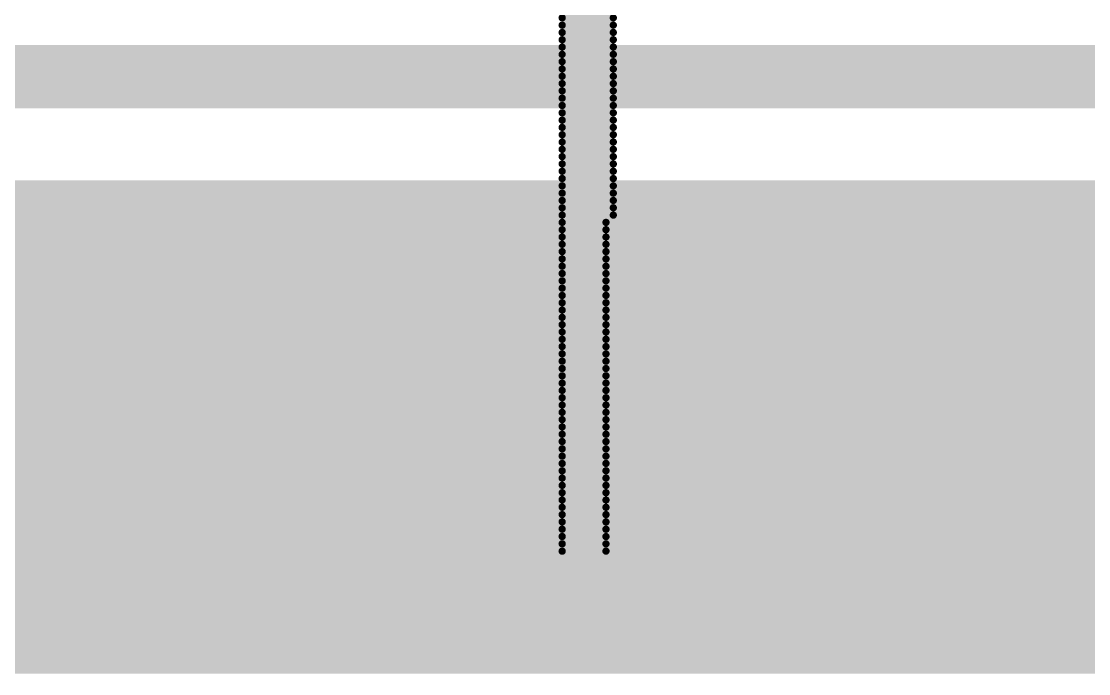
# Model space of a CAD drawing. Extents: x 0.11 to 5.41, y 1.37 to 6.94.
# Drawn here: x 3.5919 to 3.738, y 6.2125 to 6.3018 of the extents above; entities that cross this region are included whole.
import ezdxf

# ---------------------------------------------------------------- set-up
doc = ezdxf.new("R2010")
doc.units = 0
for name, color, linetype in [('BOTTOMOVERLAY', 54, 'CONTINUOUS'), ('TOPLAYER', 1, 'CONTINUOUS'), ('TOPOVERLAY', 2, 'CONTINUOUS')]:
    doc.layers.add(name, color=color, linetype=linetype)

msp = doc.modelspace()

# ---------------------------------------------------------------- linework, layer by layer
at = {"layer": 'BOTTOMOVERLAY', "const_width": 0.001}
for points in [[(3.50606, 6.272), (4.59306, 6.272)], [(3.50606, 6.271), (4.59306, 6.271)], [(3.50606, 6.27), (4.59306, 6.27)], [(3.50606, 6.269), (4.59306, 6.269)], [(3.50606, 6.268), (4.59306, 6.268)], [(3.50606, 6.267), (4.59306, 6.267)], [(3.50606, 6.266), (4.59306, 6.266)], [(3.50606, 6.265), (4.59306, 6.265)], [(3.50606, 6.264), (4.59306, 6.264)], [(3.50606, 6.263), (4.59306, 6.263)], [(3.50606, 6.262), (4.59306, 6.262)], [(3.50606, 6.261), (4.59306, 6.261)], [(3.50606, 6.26), (4.59306, 6.26)], [(3.50606, 6.259), (4.59306, 6.259)], [(3.50606, 6.258), (4.59306, 6.258)], [(3.50606, 6.257), (4.59306, 6.257)], [(3.50606, 6.256), (4.59306, 6.256)], [(3.50606, 6.255), (4.59306, 6.255)], [(3.50606, 6.254), (4.59306, 6.254)], [(3.50606, 6.253), (4.59306, 6.253)], [(3.50606, 6.252), (4.59306, 6.252)], [(3.50606, 6.251), (4.59306, 6.251)], [(3.50606, 6.25), (4.59306, 6.25)], [(3.50606, 6.249), (4.59306, 6.249)], [(3.50606, 6.248), (4.59306, 6.248)], [(3.50606, 6.247), (4.59306, 6.247)], [(3.50606, 6.246), (4.59306, 6.246)], [(3.50606, 6.245), (4.59306, 6.245)], [(3.50606, 6.244), (4.59306, 6.244)], [(3.50606, 6.243), (4.59306, 6.243)], [(3.50606, 6.242), (4.59306, 6.242)], [(3.50606, 6.241), (4.59306, 6.241)], [(3.50606, 6.24), (4.59306, 6.24)], [(3.50606, 6.239), (4.59306, 6.239)], [(3.50606, 6.238), (4.59306, 6.238)], [(3.50606, 6.237), (4.59306, 6.237)], [(3.50606, 6.236), (4.59306, 6.236)], [(3.50606, 6.235), (4.59306, 6.235)], [(3.50606, 6.234), (4.59306, 6.234)], [(3.50606, 6.233), (4.59306, 6.233)], [(3.50606, 6.232), (4.59306, 6.232)], [(3.50606, 6.231), (4.59306, 6.231)], [(3.50606, 6.23), (4.59306, 6.23)], [(3.50606, 6.229), (4.59306, 6.229)], [(3.50606, 6.228), (4.59306, 6.228)], [(3.50606, 6.227), (4.59306, 6.227)], [(3.50606, 6.226), (4.51106, 6.226)], [(3.50606, 6.225), (4.50506, 6.225)], [(3.50606, 6.224), (4.50206, 6.224)], [(3.50606, 6.223), (4.50006, 6.223)], [(3.50606, 6.222), (4.49806, 6.222)], [(3.50606, 6.221), (4.49606, 6.221)], [(3.50606, 6.22), (4.49506, 6.22)], [(3.50606, 6.219), (4.49406, 6.219)], [(3.50606, 6.218), (4.49306, 6.218)], [(3.50606, 6.217), (4.49206, 6.217)], [(3.50606, 6.216), (4.49106, 6.216)], [(3.50606, 6.215), (4.49006, 6.215)], [(3.50606, 6.214), (4.49006, 6.214)], [(3.50606, 6.213), (4.48906, 6.213)]]:
    msp.add_lwpolyline(points, dxfattribs=at)
at = {"layer": 'TOPLAYER', "const_width": 0.00866}
for points in [[(3.18209, 6.29421), (4.77686, 6.29421)], [(3.18976, 6.2757), (4.7692, 6.2757)], [(3.19742, 6.2572), (4.76153, 6.2572)], [(3.20509, 6.23869), (4.75387, 6.23869)], [(3.32688, 6.22019), (4.7462, 6.22019)]]:
    msp.add_lwpolyline(points, dxfattribs=at)
at = {"layer": 'TOPOVERLAY', "const_width": 0.001}
for points in [[(3.66594, 6.30227), (3.67294, 6.30227)], [(3.66594, 6.30127), (3.67294, 6.30127)], [(3.66594, 6.30027), (3.67294, 6.30027)], [(3.66594, 6.29927), (3.67294, 6.29927)], [(3.66594, 6.29827), (3.67294, 6.29827)], [(3.66594, 6.29727), (3.67294, 6.29727)], [(3.66594, 6.29627), (3.67294, 6.29627)], [(3.66594, 6.29527), (3.67294, 6.29527)], [(3.66594, 6.29427), (3.67294, 6.29427)], [(3.66594, 6.29327), (3.67294, 6.29327)], [(3.66594, 6.29227), (3.67294, 6.29227)], [(3.66594, 6.29127), (3.67294, 6.29127)], [(3.66594, 6.29027), (3.67294, 6.29027)], [(3.66594, 6.28927), (3.67294, 6.28927)], [(3.66594, 6.28827), (3.67294, 6.28827)], [(3.66594, 6.28727), (3.67294, 6.28727)], [(3.66594, 6.28627), (3.67294, 6.28627)], [(3.66594, 6.28527), (3.67294, 6.28527)], [(3.66594, 6.28427), (3.67294, 6.28427)], [(3.66594, 6.28327), (3.67294, 6.28327)], [(3.66594, 6.28227), (3.67294, 6.28227)], [(3.66594, 6.28127), (3.67294, 6.28127)], [(3.66594, 6.28027), (3.67294, 6.28027)], [(3.66594, 6.27927), (3.67294, 6.27927)], [(3.66594, 6.27827), (3.67294, 6.27827)], [(3.66594, 6.27727), (3.67294, 6.27727)], [(3.66594, 6.27627), (3.67294, 6.27627)], [(3.66594, 6.27527), (3.67294, 6.27527)], [(3.48494, 6.27427), (3.66594, 6.27427)], [(3.67194, 6.27427), (4.75894, 6.27427)], [(3.48494, 6.27327), (3.66594, 6.27327)], [(3.48494, 6.27227), (3.66594, 6.27227)], [(3.67194, 6.27327), (4.75894, 6.27327)], [(3.67194, 6.27227), (4.75894, 6.27227)], [(3.48494, 6.27127), (3.66594, 6.27127)], [(3.67194, 6.27127), (4.75894, 6.27127)], [(3.48494, 6.27027), (3.66594, 6.27027)], [(3.48494, 6.26927), (3.66594, 6.26927)], [(3.67194, 6.27027), (4.75894, 6.27027)], [(3.67194, 6.26927), (4.75894, 6.26927)], [(3.48494, 6.26827), (3.66594, 6.26827)], [(3.67194, 6.26827), (4.75894, 6.26827)], [(3.48494, 6.26727), (3.66594, 6.26727)], [(3.48494, 6.26627), (3.66594, 6.26627)], [(3.67194, 6.26727), (4.75894, 6.26727)], [(3.67194, 6.26627), (4.75894, 6.26627)], [(3.48494, 6.26527), (3.66594, 6.26527)], [(3.67194, 6.26527), (4.75894, 6.26527)], [(3.48494, 6.26427), (3.66594, 6.26427)], [(3.67194, 6.26427), (4.75894, 6.26427)], [(3.48494, 6.26327), (3.66594, 6.26327)], [(3.48494, 6.26227), (3.66594, 6.26227)], [(3.67194, 6.26327), (4.75894, 6.26327)], [(3.67194, 6.26227), (4.75894, 6.26227)], [(3.48494, 6.26127), (3.66594, 6.26127)], [(3.67194, 6.26127), (4.75894, 6.26127)], [(3.48494, 6.26027), (3.66594, 6.26027)], [(3.48494, 6.25927), (3.66594, 6.25927)], [(3.67194, 6.26027), (4.75894, 6.26027)], [(3.67194, 6.25927), (4.75894, 6.25927)], [(3.48494, 6.25827), (3.66594, 6.25827)], [(3.67194, 6.25827), (4.75894, 6.25827)], [(3.48494, 6.25727), (3.66594, 6.25727)], [(3.48494, 6.25627), (3.66594, 6.25627)], [(3.67194, 6.25727), (4.75894, 6.25727)], [(3.67194, 6.25627), (4.75894, 6.25627)], [(3.48494, 6.25527), (3.66594, 6.25527)], [(3.67194, 6.25527), (4.75894, 6.25527)], [(3.48494, 6.25427), (3.66594, 6.25427)], [(3.48494, 6.25327), (3.66594, 6.25327)], [(3.67194, 6.25427), (4.75894, 6.25427)], [(3.67194, 6.25327), (4.75894, 6.25327)], [(3.48494, 6.25227), (3.66594, 6.25227)], [(3.67194, 6.25227), (4.75894, 6.25227)], [(3.48494, 6.25127), (3.66594, 6.25127)], [(3.48494, 6.25027), (3.66594, 6.25027)], [(3.67194, 6.25127), (4.75894, 6.25127)], [(3.67194, 6.25027), (4.75894, 6.25027)], [(3.48494, 6.24927), (3.66594, 6.24927)], [(3.67194, 6.24927), (4.75894, 6.24927)], [(3.48494, 6.24827), (3.66594, 6.24827)], [(3.48494, 6.24727), (3.66594, 6.24727)], [(3.67194, 6.24827), (4.75894, 6.24827)], [(3.67194, 6.24727), (4.75894, 6.24727)], [(3.48494, 6.24627), (3.66594, 6.24627)], [(3.67194, 6.24627), (4.75894, 6.24627)], [(3.48494, 6.24527), (3.66594, 6.24527)], [(3.67194, 6.24527), (4.75894, 6.24527)], [(3.48494, 6.24427), (3.66594, 6.24427)], [(3.48494, 6.24327), (3.66594, 6.24327)], [(3.67194, 6.24427), (4.75894, 6.24427)], [(3.67194, 6.24327), (4.75894, 6.24327)], [(3.48494, 6.24227), (3.66594, 6.24227)], [(3.67194, 6.24227), (4.75894, 6.24227)], [(3.48494, 6.24127), (3.66594, 6.24127)], [(3.48494, 6.24027), (3.66594, 6.24027)], [(3.67194, 6.24127), (4.75894, 6.24127)], [(3.67194, 6.24027), (4.75894, 6.24027)], [(3.48494, 6.23927), (3.66594, 6.23927)], [(3.67194, 6.23927), (4.75894, 6.23927)], [(3.48494, 6.23827), (3.66594, 6.23827)], [(3.48494, 6.23727), (3.66594, 6.23727)], [(3.67194, 6.23827), (4.75894, 6.23827)], [(3.67194, 6.23727), (4.75894, 6.23727)], [(3.48494, 6.23627), (3.66594, 6.23627)], [(3.67194, 6.23627), (4.75894, 6.23627)], [(3.48494, 6.23527), (3.66594, 6.23527)], [(3.48494, 6.23427), (3.66594, 6.23427)], [(3.67194, 6.23527), (4.75894, 6.23527)], [(3.67194, 6.23427), (4.75894, 6.23427)], [(3.48494, 6.23327), (3.66594, 6.23327)], [(3.67194, 6.23327), (4.75894, 6.23327)], [(3.48494, 6.23227), (3.66594, 6.23227)], [(3.48494, 6.23127), (3.66594, 6.23127)], [(3.67194, 6.23227), (4.75894, 6.23227)], [(3.67194, 6.23127), (4.75894, 6.23127)], [(3.48494, 6.23027), (3.66594, 6.23027)], [(3.67194, 6.23027), (4.75894, 6.23027)], [(3.48494, 6.22927), (3.66594, 6.22927)], [(3.67194, 6.22927), (4.75894, 6.22927)]]:
    msp.add_lwpolyline(points, dxfattribs=at)
at = {"layer": 'TOPOVERLAY', "const_width": 0.0005}
for points in [[(3.66569, 6.30227, 1), (3.66619, 6.30227, 1)], [(3.66569, 6.30127, 1), (3.66619, 6.30127, 1)], [(3.67269, 6.30227, 1), (3.67319, 6.30227, 1)], [(3.67269, 6.30127, 1), (3.67319, 6.30127, 1)], [(3.66569, 6.30027, 1), (3.66619, 6.30027, 1)], [(3.67269, 6.30027, 1), (3.67319, 6.30027, 1)], [(3.66569, 6.29927, 1), (3.66619, 6.29927, 1)], [(3.67269, 6.29927, 1), (3.67319, 6.29927, 1)], [(3.66569, 6.29827, 1), (3.66619, 6.29827, 1)], [(3.66569, 6.29727, 1), (3.66619, 6.29727, 1)], [(3.67269, 6.29827, 1), (3.67319, 6.29827, 1)], [(3.67269, 6.29727, 1), (3.67319, 6.29727, 1)], [(3.66569, 6.29627, 1), (3.66619, 6.29627, 1)], [(3.67269, 6.29627, 1), (3.67319, 6.29627, 1)], [(3.66569, 6.29527, 1), (3.66619, 6.29527, 1)], [(3.66569, 6.29427, 1), (3.66619, 6.29427, 1)], [(3.67269, 6.29527, 1), (3.67319, 6.29527, 1)], [(3.67269, 6.29427, 1), (3.67319, 6.29427, 1)], [(3.66569, 6.29327, 1), (3.66619, 6.29327, 1)], [(3.67269, 6.29327, 1), (3.67319, 6.29327, 1)], [(3.66569, 6.29227, 1), (3.66619, 6.29227, 1)], [(3.66569, 6.29127, 1), (3.66619, 6.29127, 1)], [(3.67269, 6.29227, 1), (3.67319, 6.29227, 1)], [(3.67269, 6.29127, 1), (3.67319, 6.29127, 1)], [(3.66569, 6.29027, 1), (3.66619, 6.29027, 1)], [(3.67269, 6.29027, 1), (3.67319, 6.29027, 1)], [(3.66569, 6.28927, 1), (3.66619, 6.28927, 1)], [(3.66569, 6.28827, 1), (3.66619, 6.28827, 1)], [(3.67269, 6.28927, 1), (3.67319, 6.28927, 1)], [(3.67269, 6.28827, 1), (3.67319, 6.28827, 1)], [(3.66569, 6.28727, 1), (3.66619, 6.28727, 1)], [(3.67269, 6.28727, 1), (3.67319, 6.28727, 1)], [(3.66569, 6.28627, 1), (3.66619, 6.28627, 1)], [(3.66569, 6.28527, 1), (3.66619, 6.28527, 1)], [(3.67269, 6.28627, 1), (3.67319, 6.28627, 1)], [(3.67269, 6.28527, 1), (3.67319, 6.28527, 1)], [(3.66569, 6.28427, 1), (3.66619, 6.28427, 1)], [(3.67269, 6.28427, 1), (3.67319, 6.28427, 1)], [(3.66569, 6.28327, 1), (3.66619, 6.28327, 1)], [(3.67269, 6.28327, 1), (3.67319, 6.28327, 1)], [(3.66569, 6.28227, 1), (3.66619, 6.28227, 1)], [(3.66569, 6.28127, 1), (3.66619, 6.28127, 1)], [(3.67269, 6.28227, 1), (3.67319, 6.28227, 1)], [(3.67269, 6.28127, 1), (3.67319, 6.28127, 1)], [(3.66569, 6.28027, 1), (3.66619, 6.28027, 1)], [(3.67269, 6.28027, 1), (3.67319, 6.28027, 1)], [(3.66569, 6.27927, 1), (3.66619, 6.27927, 1)], [(3.66569, 6.27827, 1), (3.66619, 6.27827, 1)], [(3.67269, 6.27927, 1), (3.67319, 6.27927, 1)], [(3.67269, 6.27827, 1), (3.67319, 6.27827, 1)], [(3.66569, 6.27727, 1), (3.66619, 6.27727, 1)], [(3.67269, 6.27727, 1), (3.67319, 6.27727, 1)], [(3.66569, 6.27627, 1), (3.66619, 6.27627, 1)], [(3.66569, 6.27527, 1), (3.66619, 6.27527, 1)], [(3.67269, 6.27627, 1), (3.67319, 6.27627, 1)], [(3.67269, 6.27527, 1), (3.67319, 6.27527, 1)], [(3.66569, 6.27427, 1), (3.66619, 6.27427, 1)], [(3.67169, 6.27427, 1), (3.67219, 6.27427, 1)], [(3.66569, 6.27327, 1), (3.66619, 6.27327, 1)], [(3.66569, 6.27227, 1), (3.66619, 6.27227, 1)], [(3.67169, 6.27327, 1), (3.67219, 6.27327, 1)], [(3.67169, 6.27227, 1), (3.67219, 6.27227, 1)], [(3.66569, 6.27127, 1), (3.66619, 6.27127, 1)], [(3.67169, 6.27127, 1), (3.67219, 6.27127, 1)], [(3.66569, 6.27027, 1), (3.66619, 6.27027, 1)], [(3.66569, 6.26927, 1), (3.66619, 6.26927, 1)], [(3.67169, 6.27027, 1), (3.67219, 6.27027, 1)], [(3.67169, 6.26927, 1), (3.67219, 6.26927, 1)], [(3.66569, 6.26827, 1), (3.66619, 6.26827, 1)], [(3.67169, 6.26827, 1), (3.67219, 6.26827, 1)], [(3.66569, 6.26727, 1), (3.66619, 6.26727, 1)], [(3.66569, 6.26627, 1), (3.66619, 6.26627, 1)], [(3.67169, 6.26727, 1), (3.67219, 6.26727, 1)], [(3.67169, 6.26627, 1), (3.67219, 6.26627, 1)], [(3.66569, 6.26527, 1), (3.66619, 6.26527, 1)], [(3.67169, 6.26527, 1), (3.67219, 6.26527, 1)], [(3.66569, 6.26427, 1), (3.66619, 6.26427, 1)], [(3.67169, 6.26427, 1), (3.67219, 6.26427, 1)], [(3.66569, 6.26327, 1), (3.66619, 6.26327, 1)], [(3.66569, 6.26227, 1), (3.66619, 6.26227, 1)], [(3.67169, 6.26327, 1), (3.67219, 6.26327, 1)], [(3.67169, 6.26227, 1), (3.67219, 6.26227, 1)], [(3.66569, 6.26127, 1), (3.66619, 6.26127, 1)], [(3.67169, 6.26127, 1), (3.67219, 6.26127, 1)], [(3.66569, 6.26027, 1), (3.66619, 6.26027, 1)], [(3.66569, 6.25927, 1), (3.66619, 6.25927, 1)], [(3.67169, 6.26027, 1), (3.67219, 6.26027, 1)], [(3.67169, 6.25927, 1), (3.67219, 6.25927, 1)], [(3.66569, 6.25827, 1), (3.66619, 6.25827, 1)], [(3.67169, 6.25827, 1), (3.67219, 6.25827, 1)], [(3.66569, 6.25727, 1), (3.66619, 6.25727, 1)], [(3.66569, 6.25627, 1), (3.66619, 6.25627, 1)], [(3.67169, 6.25727, 1), (3.67219, 6.25727, 1)], [(3.67169, 6.25627, 1), (3.67219, 6.25627, 1)], [(3.66569, 6.25527, 1), (3.66619, 6.25527, 1)], [(3.67169, 6.25527, 1), (3.67219, 6.25527, 1)], [(3.66569, 6.25427, 1), (3.66619, 6.25427, 1)], [(3.66569, 6.25327, 1), (3.66619, 6.25327, 1)], [(3.67169, 6.25427, 1), (3.67219, 6.25427, 1)], [(3.67169, 6.25327, 1), (3.67219, 6.25327, 1)], [(3.66569, 6.25227, 1), (3.66619, 6.25227, 1)], [(3.67169, 6.25227, 1), (3.67219, 6.25227, 1)], [(3.66569, 6.25127, 1), (3.66619, 6.25127, 1)], [(3.66569, 6.25027, 1), (3.66619, 6.25027, 1)], [(3.67169, 6.25127, 1), (3.67219, 6.25127, 1)], [(3.67169, 6.25027, 1), (3.67219, 6.25027, 1)], [(3.66569, 6.24927, 1), (3.66619, 6.24927, 1)], [(3.67169, 6.24927, 1), (3.67219, 6.24927, 1)], [(3.66569, 6.24827, 1), (3.66619, 6.24827, 1)], [(3.66569, 6.24727, 1), (3.66619, 6.24727, 1)], [(3.67169, 6.24827, 1), (3.67219, 6.24827, 1)], [(3.67169, 6.24727, 1), (3.67219, 6.24727, 1)], [(3.66569, 6.24627, 1), (3.66619, 6.24627, 1)], [(3.67169, 6.24627, 1), (3.67219, 6.24627, 1)], [(3.66569, 6.24527, 1), (3.66619, 6.24527, 1)], [(3.67169, 6.24527, 1), (3.67219, 6.24527, 1)], [(3.66569, 6.24427, 1), (3.66619, 6.24427, 1)], [(3.66569, 6.24327, 1), (3.66619, 6.24327, 1)], [(3.67169, 6.24427, 1), (3.67219, 6.24427, 1)], [(3.67169, 6.24327, 1), (3.67219, 6.24327, 1)], [(3.66569, 6.24227, 1), (3.66619, 6.24227, 1)], [(3.67169, 6.24227, 1), (3.67219, 6.24227, 1)], [(3.66569, 6.24127, 1), (3.66619, 6.24127, 1)], [(3.66569, 6.24027, 1), (3.66619, 6.24027, 1)], [(3.67169, 6.24127, 1), (3.67219, 6.24127, 1)], [(3.67169, 6.24027, 1), (3.67219, 6.24027, 1)], [(3.66569, 6.23927, 1), (3.66619, 6.23927, 1)], [(3.67169, 6.23927, 1), (3.67219, 6.23927, 1)], [(3.66569, 6.23827, 1), (3.66619, 6.23827, 1)], [(3.66569, 6.23727, 1), (3.66619, 6.23727, 1)], [(3.67169, 6.23827, 1), (3.67219, 6.23827, 1)], [(3.67169, 6.23727, 1), (3.67219, 6.23727, 1)], [(3.66569, 6.23627, 1), (3.66619, 6.23627, 1)], [(3.67169, 6.23627, 1), (3.67219, 6.23627, 1)], [(3.66569, 6.23527, 1), (3.66619, 6.23527, 1)], [(3.66569, 6.23427, 1), (3.66619, 6.23427, 1)], [(3.67169, 6.23527, 1), (3.67219, 6.23527, 1)], [(3.67169, 6.23427, 1), (3.67219, 6.23427, 1)], [(3.66569, 6.23327, 1), (3.66619, 6.23327, 1)], [(3.67169, 6.23327, 1), (3.67219, 6.23327, 1)], [(3.66569, 6.23227, 1), (3.66619, 6.23227, 1)], [(3.66569, 6.23127, 1), (3.66619, 6.23127, 1)], [(3.67169, 6.23227, 1), (3.67219, 6.23227, 1)], [(3.67169, 6.23127, 1), (3.67219, 6.23127, 1)], [(3.66569, 6.23027, 1), (3.66619, 6.23027, 1)], [(3.67169, 6.23027, 1), (3.67219, 6.23027, 1)], [(3.66569, 6.22927, 1), (3.66619, 6.22927, 1)], [(3.67169, 6.22927, 1), (3.67219, 6.22927, 1)]]:
    msp.add_lwpolyline(points, format="xyb", close=True, dxfattribs=at)

doc.saveas('drawing.dxf')
